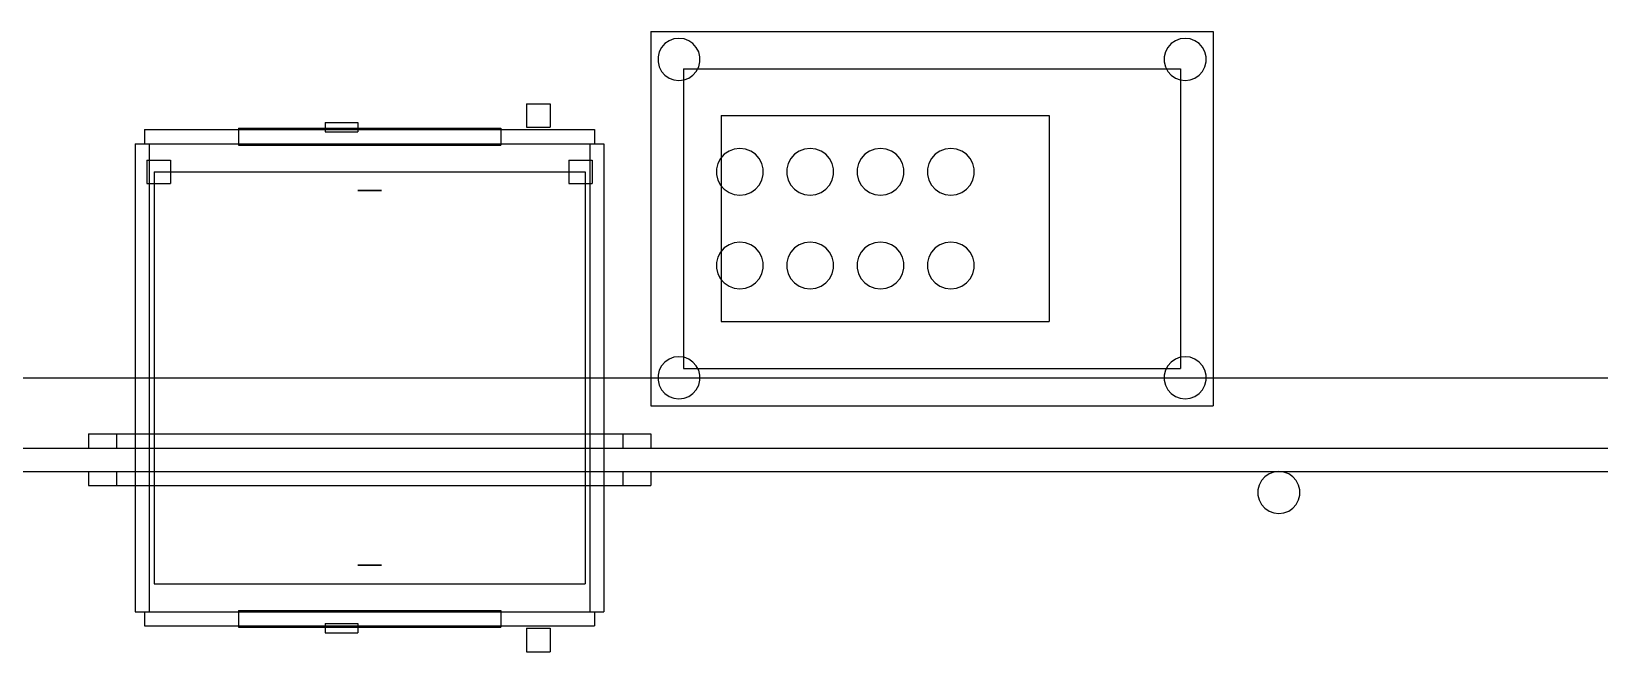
# Model space of a CAD drawing. Header units: millimetres. Extents: x -1355 to 669, y -1138 to 733.
# Drawn here: x 37.8 to 372.4, y -719.7 to -587.2 of the extents above; entities that cross this region are included whole.
import ezdxf

# ---------------------------------------------------------------- set-up
doc = ezdxf.new("R2010")
doc.units = ezdxf.units.MM
doc.layers.add('HIDDEN', color=8, linetype='Continuous')
doc.layers.add('VISIBLE', color=7, linetype='Continuous')

msp = doc.modelspace()

# ---------------------------------------------------------------- linework, layer by layer
at = {"layer": 'HIDDEN'}
for points in [[(170, -587.2), (290, -587.2)], [(170, -587.2), (290, -587.2)], [(170, -587.2), (170, -667.2)], [(170, -587.2), (170, -667.2)], [(174.92, -588.83), (173.91, -589.21)], [(174.92, -588.83), (173.91, -589.21)], [(176, -588.7), (174.92, -588.83)], [(176, -588.7), (174.92, -588.83)], [(177.08, -588.83), (176, -588.7)], [(177.08, -588.83), (176, -588.7)], [(178.09, -589.21), (177.08, -588.83)], [(178.09, -589.21), (177.08, -588.83)], [(282.92, -588.83), (281.91, -589.21)], [(282.92, -588.83), (281.91, -589.21)], [(284, -588.7), (282.92, -588.83)], [(284, -588.7), (282.92, -588.83)], [(285.08, -588.83), (284, -588.7)], [(285.08, -588.83), (284, -588.7)], [(286.09, -589.21), (285.08, -588.83)], [(286.09, -589.21), (285.08, -588.83)], [(290, -587.2), (290, -667.2)], [(290, -587.2), (290, -667.2)], [(171.79, -591.6), (171.53, -592.66)], [(171.79, -591.6), (171.53, -592.66)], [(172.3, -590.64), (171.79, -591.6)], [(172.3, -590.64), (171.79, -591.6)], [(173.02, -589.83), (172.3, -590.64)], [(173.02, -589.83), (172.3, -590.64)], [(173.91, -589.21), (173.02, -589.83)], [(173.91, -589.21), (173.02, -589.83)], [(178.98, -589.83), (178.09, -589.21)], [(178.98, -589.83), (178.09, -589.21)], [(179.7, -590.64), (178.98, -589.83)], [(179.7, -590.64), (178.98, -589.83)], [(180.21, -591.6), (179.7, -590.64)], [(180.21, -591.6), (179.7, -590.64)], [(180.47, -592.66), (180.21, -591.6)], [(180.47, -592.66), (180.21, -591.6)], [(279.79, -591.6), (279.53, -592.66)], [(279.79, -591.6), (279.53, -592.66)], [(280.3, -590.64), (279.79, -591.6)], [(280.3, -590.64), (279.79, -591.6)], [(281.02, -589.83), (280.3, -590.64)], [(281.02, -589.83), (280.3, -590.64)], [(281.91, -589.21), (281.02, -589.83)], [(281.91, -589.21), (281.02, -589.83)], [(286.98, -589.83), (286.09, -589.21)], [(286.98, -589.83), (286.09, -589.21)], [(287.7, -590.64), (286.98, -589.83)], [(287.7, -590.64), (286.98, -589.83)], [(288.21, -591.6), (287.7, -590.64)], [(288.21, -591.6), (287.7, -590.64)], [(288.47, -592.66), (288.21, -591.6)], [(288.47, -592.66), (288.21, -591.6)], [(171.53, -592.66), (171.53, -593.74)], [(171.53, -592.66), (171.53, -593.74)], [(171.53, -593.74), (171.79, -594.79)], [(171.53, -593.74), (171.79, -594.79)], [(171.79, -594.79), (172.3, -595.75)], [(171.79, -594.79), (172.3, -595.75)], [(177, -595.2), (283, -595.2)], [(177, -595.2), (283, -595.2)], [(177, -595.2), (177, -659.2)], [(177, -595.2), (177, -659.2)], [(179.7, -595.75), (180.21, -594.79)], [(179.7, -595.75), (180.21, -594.79)], [(180.21, -594.79), (180.47, -593.74)], [(180.21, -594.79), (180.47, -593.74)], [(180.47, -593.74), (180.47, -592.66)], [(180.47, -593.74), (180.47, -592.66)], [(279.53, -592.66), (279.53, -593.74)], [(279.53, -592.66), (279.53, -593.74)], [(279.53, -593.74), (279.79, -594.79)], [(279.53, -593.74), (279.79, -594.79)], [(279.79, -594.79), (280.3, -595.75)], [(279.79, -594.79), (280.3, -595.75)], [(283, -595.2), (283, -659.2)], [(283, -595.2), (283, -659.2)], [(287.7, -595.75), (288.21, -594.79)], [(287.7, -595.75), (288.21, -594.79)], [(288.21, -594.79), (288.47, -593.74)], [(288.21, -594.79), (288.47, -593.74)], [(288.47, -593.74), (288.47, -592.66)], [(288.47, -593.74), (288.47, -592.66)], [(172.3, -595.75), (173.02, -596.57)], [(172.3, -595.75), (173.02, -596.57)], [(173.02, -596.57), (173.91, -597.18)], [(173.02, -596.57), (173.91, -597.18)], [(173.91, -597.18), (174.92, -597.57)], [(173.91, -597.18), (174.92, -597.57)], [(174.92, -597.57), (176, -597.7)], [(174.92, -597.57), (176, -597.7)], [(176, -597.7), (177.08, -597.57)], [(176, -597.7), (177.08, -597.57)], [(177.08, -597.57), (178.09, -597.18)], [(177.08, -597.57), (178.09, -597.18)], [(178.09, -597.18), (178.98, -596.57)], [(178.09, -597.18), (178.98, -596.57)], [(178.98, -596.57), (179.7, -595.75)], [(178.98, -596.57), (179.7, -595.75)], [(280.3, -595.75), (281.02, -596.57)], [(280.3, -595.75), (281.02, -596.57)], [(281.02, -596.57), (281.91, -597.18)], [(281.02, -596.57), (281.91, -597.18)], [(281.91, -597.18), (282.92, -597.57)], [(281.91, -597.18), (282.92, -597.57)], [(282.92, -597.57), (284, -597.7)], [(282.92, -597.57), (284, -597.7)], [(284, -597.7), (285.08, -597.57)], [(284, -597.7), (285.08, -597.57)], [(285.08, -597.57), (286.09, -597.18)], [(285.08, -597.57), (286.09, -597.18)], [(286.09, -597.18), (286.98, -596.57)], [(286.09, -597.18), (286.98, -596.57)], [(286.98, -596.57), (287.7, -595.75)], [(286.98, -596.57), (287.7, -595.75)], [(143.5, -602.7), (148.5, -602.7)], [(143.5, -602.7), (148.5, -602.7)], [(143.5, -602.7), (143.5, -607.7)], [(143.5, -602.7), (143.5, -607.7)], [(148.5, -602.7), (148.5, -607.7)], [(148.5, -602.7), (148.5, -607.7)], [(185, -605.2), (255, -605.2)], [(185, -605.2), (255, -605.2)], [(185, -605.2), (185, -649.2)], [(185, -605.2), (185, -649.2)], [(255, -605.2), (255, -649.2)], [(255, -605.2), (255, -649.2)], [(62, -608.2), (158, -608.2)], [(62, -608.2), (158, -608.2)], [(62, -608.2), (62, -611.2)], [(62, -608.2), (62, -611.2)], [(82, -607.9), (138, -607.9)], [(82, -607.9), (138, -607.9)], [(82, -607.9), (82, -611.5)], [(82, -607.9), (82, -611.5)], [(100.5, -606.7), (107.5, -606.7)], [(100.5, -606.7), (107.5, -606.7)], [(100.5, -606.7), (100.5, -608.7)], [(100.5, -606.7), (100.5, -608.7)], [(100.5, -608.7), (107.5, -608.7)], [(100.5, -608.7), (107.5, -608.7)], [(107.5, -606.7), (107.5, -608.7)], [(107.5, -606.7), (107.5, -608.7)], [(138, -607.9), (138, -611.5)], [(138, -607.9), (138, -611.5)], [(143.5, -607.7), (148.5, -607.7)], [(143.5, -607.7), (148.5, -607.7)], [(158, -608.2), (158, -611.2)], [(158, -608.2), (158, -611.2)], [(60, -611.2), (160, -611.2)], [(60, -611.2), (160, -611.2)], [(60, -611.2), (60, -684.2)], [(60, -611.2), (60, -711.2)], [(60, -611.2), (160, -611.2)], [(60, -611.2), (160, -611.2)], [(60, -611.2), (60, -711.2)], [(60, -611.2), (60, -711.2)], [(60, -611.2), (63, -611.2)], [(60, -611.2), (63, -611.2)], [(60, -611.2), (60, -684.2)], [(60, -611.2), (60, -711.2)], [(62, -611.2), (158, -611.2)], [(62, -611.2), (158, -611.2)], [(63, -611.2), (63, -684.2)], [(63, -611.2), (63, -711.2)], [(82, -611.5), (138, -611.5)], [(82, -611.5), (138, -611.5)], [(157, -611.2), (160, -611.2)], [(157, -611.2), (160, -611.2)], [(157, -611.2), (157, -684.2)], [(157, -611.2), (157, -711.2)], [(160, -611.2), (160, -684.2)], [(160, -611.2), (160, -711.2)], [(160, -611.2), (160, -711.2)], [(160, -611.2), (160, -711.2)], [(160, -611.2), (160, -684.2)], [(160, -611.2), (160, -711.2)], [(189, -612.2), (187.8, -612.34)], [(189, -612.2), (187.8, -612.34)], [(190.2, -612.34), (189, -612.2)], [(190.2, -612.34), (189, -612.2)], [(204, -612.2), (202.8, -612.34)], [(204, -612.2), (202.8, -612.34)], [(205.2, -612.34), (204, -612.2)], [(205.2, -612.34), (204, -612.2)], [(219, -612.2), (217.8, -612.34)], [(219, -612.2), (217.8, -612.34)], [(220.2, -612.34), (219, -612.2)], [(220.2, -612.34), (219, -612.2)], [(234, -612.2), (232.8, -612.34)], [(234, -612.2), (232.8, -612.34)], [(235.2, -612.34), (234, -612.2)], [(235.2, -612.34), (234, -612.2)], [(62.5, -614.7), (67.5, -614.7)], [(62.5, -614.7), (67.5, -614.7)], [(62.5, -614.7), (62.5, -619.7)], [(62.5, -614.7), (62.5, -619.7)], [(67.5, -614.7), (67.5, -619.7)], [(67.5, -614.7), (67.5, -619.7)], [(152.5, -614.7), (157.5, -614.7)], [(152.5, -614.7), (157.5, -614.7)], [(152.5, -614.7), (152.5, -619.7)], [(152.5, -614.7), (152.5, -619.7)], [(157.5, -614.7), (157.5, -619.7)], [(157.5, -614.7), (157.5, -619.7)], [(184.32, -615.43), (184.04, -616.6)], [(184.32, -615.43), (184.04, -616.6)], [(184.89, -614.36), (184.32, -615.43)], [(184.89, -614.36), (184.32, -615.43)], [(185.68, -613.46), (184.89, -614.36)], [(185.68, -613.46), (184.89, -614.36)], [(186.68, -612.77), (185.68, -613.46)], [(186.68, -612.77), (185.68, -613.46)], [(187.8, -612.34), (186.68, -612.77)], [(187.8, -612.34), (186.68, -612.77)], [(191.32, -612.77), (190.2, -612.34)], [(191.32, -612.77), (190.2, -612.34)], [(192.32, -613.46), (191.32, -612.77)], [(192.32, -613.46), (191.32, -612.77)], [(193.11, -614.36), (192.32, -613.46)], [(193.11, -614.36), (192.32, -613.46)], [(193.68, -615.43), (193.11, -614.36)], [(193.68, -615.43), (193.11, -614.36)], [(193.96, -616.6), (193.68, -615.43)], [(193.96, -616.6), (193.68, -615.43)], [(199.32, -615.43), (199.04, -616.6)], [(199.32, -615.43), (199.04, -616.6)], [(199.89, -614.36), (199.32, -615.43)], [(199.89, -614.36), (199.32, -615.43)], [(200.68, -613.46), (199.89, -614.36)], [(200.68, -613.46), (199.89, -614.36)], [(201.68, -612.77), (200.68, -613.46)], [(201.68, -612.77), (200.68, -613.46)], [(202.8, -612.34), (201.68, -612.77)], [(202.8, -612.34), (201.68, -612.77)], [(206.32, -612.77), (205.2, -612.34)], [(206.32, -612.77), (205.2, -612.34)], [(207.32, -613.46), (206.32, -612.77)], [(207.32, -613.46), (206.32, -612.77)], [(208.11, -614.36), (207.32, -613.46)], [(208.11, -614.36), (207.32, -613.46)], [(208.68, -615.43), (208.11, -614.36)], [(208.68, -615.43), (208.11, -614.36)], [(208.96, -616.6), (208.68, -615.43)], [(208.96, -616.6), (208.68, -615.43)], [(214.32, -615.43), (214.04, -616.6)], [(214.32, -615.43), (214.04, -616.6)], [(214.89, -614.36), (214.32, -615.43)], [(214.89, -614.36), (214.32, -615.43)], [(215.68, -613.46), (214.89, -614.36)], [(215.68, -613.46), (214.89, -614.36)], [(216.68, -612.77), (215.68, -613.46)], [(216.68, -612.77), (215.68, -613.46)], [(217.8, -612.34), (216.68, -612.77)], [(217.8, -612.34), (216.68, -612.77)], [(221.32, -612.77), (220.2, -612.34)], [(221.32, -612.77), (220.2, -612.34)], [(222.32, -613.46), (221.32, -612.77)], [(222.32, -613.46), (221.32, -612.77)], [(223.11, -614.36), (222.32, -613.46)], [(223.11, -614.36), (222.32, -613.46)], [(223.68, -615.43), (223.11, -614.36)], [(223.68, -615.43), (223.11, -614.36)], [(223.96, -616.6), (223.68, -615.43)], [(223.96, -616.6), (223.68, -615.43)], [(229.32, -615.43), (229.04, -616.6)], [(229.32, -615.43), (229.04, -616.6)], [(229.89, -614.36), (229.32, -615.43)], [(229.89, -614.36), (229.32, -615.43)], [(230.68, -613.46), (229.89, -614.36)], [(230.68, -613.46), (229.89, -614.36)], [(231.68, -612.77), (230.68, -613.46)], [(231.68, -612.77), (230.68, -613.46)], [(232.8, -612.34), (231.68, -612.77)], [(232.8, -612.34), (231.68, -612.77)], [(236.32, -612.77), (235.2, -612.34)], [(236.32, -612.77), (235.2, -612.34)], [(237.32, -613.46), (236.32, -612.77)], [(237.32, -613.46), (236.32, -612.77)], [(238.11, -614.36), (237.32, -613.46)], [(238.11, -614.36), (237.32, -613.46)], [(238.68, -615.43), (238.11, -614.36)], [(238.68, -615.43), (238.11, -614.36)], [(238.96, -616.6), (238.68, -615.43)], [(238.96, -616.6), (238.68, -615.43)], [(64, -617.2), (156, -617.2)], [(64, -617.2), (156, -617.2)], [(64, -617.2), (64, -705.2)], [(64, -617.2), (64, -705.2)], [(156, -617.2), (156, -705.2)], [(156, -617.2), (156, -705.2)], [(184.04, -616.6), (184.04, -617.8)], [(184.04, -616.6), (184.04, -617.8)], [(184.04, -617.8), (184.32, -618.97)], [(184.04, -617.8), (184.32, -618.97)], [(184.32, -618.97), (184.89, -620.04)], [(184.32, -618.97), (184.89, -620.04)], [(193.11, -620.04), (193.68, -618.97)], [(193.11, -620.04), (193.68, -618.97)], [(193.68, -618.97), (193.96, -617.8)], [(193.68, -618.97), (193.96, -617.8)], [(193.96, -617.8), (193.96, -616.6)], [(193.96, -617.8), (193.96, -616.6)], [(199.04, -616.6), (199.04, -617.8)], [(199.04, -616.6), (199.04, -617.8)], [(199.04, -617.8), (199.32, -618.97)], [(199.04, -617.8), (199.32, -618.97)], [(199.32, -618.97), (199.89, -620.04)], [(199.32, -618.97), (199.89, -620.04)], [(208.11, -620.04), (208.68, -618.97)], [(208.11, -620.04), (208.68, -618.97)], [(208.68, -618.97), (208.96, -617.8)], [(208.68, -618.97), (208.96, -617.8)], [(208.96, -617.8), (208.96, -616.6)], [(208.96, -617.8), (208.96, -616.6)], [(214.04, -616.6), (214.04, -617.8)], [(214.04, -616.6), (214.04, -617.8)], [(214.04, -617.8), (214.32, -618.97)], [(214.04, -617.8), (214.32, -618.97)], [(214.32, -618.97), (214.89, -620.04)], [(214.32, -618.97), (214.89, -620.04)], [(223.11, -620.04), (223.68, -618.97)], [(223.11, -620.04), (223.68, -618.97)], [(223.68, -618.97), (223.96, -617.8)], [(223.68, -618.97), (223.96, -617.8)], [(223.96, -617.8), (223.96, -616.6)], [(223.96, -617.8), (223.96, -616.6)], [(229.04, -616.6), (229.04, -617.8)], [(229.04, -616.6), (229.04, -617.8)], [(229.04, -617.8), (229.32, -618.97)], [(229.04, -617.8), (229.32, -618.97)], [(229.32, -618.97), (229.89, -620.04)], [(229.32, -618.97), (229.89, -620.04)], [(238.11, -620.04), (238.68, -618.97)], [(238.11, -620.04), (238.68, -618.97)], [(238.68, -618.97), (238.96, -617.8)], [(238.68, -618.97), (238.96, -617.8)], [(238.96, -617.8), (238.96, -616.6)], [(238.96, -617.8), (238.96, -616.6)], [(62.5, -619.7), (67.5, -619.7)], [(62.5, -619.7), (67.5, -619.7)], [(107.5, -621.2), (107.52, -621.2)], [(107.52, -621.2), (107.5, -621.2)], [(107.52, -621.2), (107.66, -621.2)], [(107.66, -621.2), (107.52, -621.2)], [(107.66, -621.2), (107.94, -621.2)], [(107.94, -621.2), (107.66, -621.2)], [(107.94, -621.2), (108.34, -621.2)], [(108.34, -621.2), (107.94, -621.2)], [(108.34, -621.2), (108.84, -621.2)], [(108.84, -621.2), (108.34, -621.2)], [(108.84, -621.2), (109.4, -621.2)], [(109.4, -621.2), (108.84, -621.2)], [(109.4, -621.2), (110, -621.2)], [(110, -621.2), (109.4, -621.2)], [(110.6, -621.2), (110, -621.2)], [(110, -621.2), (110.6, -621.2)], [(111.16, -621.2), (110.6, -621.2)], [(110.6, -621.2), (111.16, -621.2)], [(111.66, -621.2), (111.16, -621.2)], [(111.16, -621.2), (111.66, -621.2)], [(112.06, -621.2), (111.66, -621.2)], [(111.66, -621.2), (112.06, -621.2)], [(112.34, -621.2), (112.06, -621.2)], [(112.06, -621.2), (112.34, -621.2)], [(112.48, -621.2), (112.34, -621.2)], [(112.34, -621.2), (112.48, -621.2)], [(112.5, -621.2), (112.48, -621.2)], [(112.48, -621.2), (112.5, -621.2)], [(152.5, -619.7), (157.5, -619.7)], [(152.5, -619.7), (157.5, -619.7)], [(184.89, -620.04), (185.68, -620.94)], [(184.89, -620.04), (185.68, -620.94)], [(185.68, -620.94), (186.68, -621.63)], [(185.68, -620.94), (186.68, -621.63)], [(186.68, -621.63), (187.8, -622.05)], [(186.68, -621.63), (187.8, -622.05)], [(187.8, -622.05), (189, -622.2)], [(187.8, -622.05), (189, -622.2)], [(189, -622.2), (190.2, -622.05)], [(189, -622.2), (190.2, -622.05)], [(190.2, -622.05), (191.32, -621.63)], [(190.2, -622.05), (191.32, -621.63)], [(191.32, -621.63), (192.32, -620.94)], [(191.32, -621.63), (192.32, -620.94)], [(192.32, -620.94), (193.11, -620.04)], [(192.32, -620.94), (193.11, -620.04)], [(199.89, -620.04), (200.68, -620.94)], [(199.89, -620.04), (200.68, -620.94)], [(200.68, -620.94), (201.68, -621.63)], [(200.68, -620.94), (201.68, -621.63)], [(201.68, -621.63), (202.8, -622.05)], [(201.68, -621.63), (202.8, -622.05)], [(202.8, -622.05), (204, -622.2)], [(202.8, -622.05), (204, -622.2)], [(204, -622.2), (205.2, -622.05)], [(204, -622.2), (205.2, -622.05)], [(205.2, -622.05), (206.32, -621.63)], [(205.2, -622.05), (206.32, -621.63)], [(206.32, -621.63), (207.32, -620.94)], [(206.32, -621.63), (207.32, -620.94)], [(207.32, -620.94), (208.11, -620.04)], [(207.32, -620.94), (208.11, -620.04)], [(214.89, -620.04), (215.68, -620.94)], [(214.89, -620.04), (215.68, -620.94)], [(215.68, -620.94), (216.68, -621.63)], [(215.68, -620.94), (216.68, -621.63)], [(216.68, -621.63), (217.8, -622.05)], [(216.68, -621.63), (217.8, -622.05)], [(217.8, -622.05), (219, -622.2)], [(217.8, -622.05), (219, -622.2)], [(219, -622.2), (220.2, -622.05)], [(219, -622.2), (220.2, -622.05)], [(220.2, -622.05), (221.32, -621.63)], [(220.2, -622.05), (221.32, -621.63)], [(221.32, -621.63), (222.32, -620.94)], [(221.32, -621.63), (222.32, -620.94)], [(222.32, -620.94), (223.11, -620.04)], [(222.32, -620.94), (223.11, -620.04)], [(229.89, -620.04), (230.68, -620.94)], [(229.89, -620.04), (230.68, -620.94)], [(230.68, -620.94), (231.68, -621.63)], [(230.68, -620.94), (231.68, -621.63)], [(231.68, -621.63), (232.8, -622.05)], [(231.68, -621.63), (232.8, -622.05)], [(232.8, -622.05), (234, -622.2)], [(232.8, -622.05), (234, -622.2)], [(234, -622.2), (235.2, -622.05)], [(234, -622.2), (235.2, -622.05)], [(235.2, -622.05), (236.32, -621.63)], [(235.2, -622.05), (236.32, -621.63)], [(236.32, -621.63), (237.32, -620.94)], [(236.32, -621.63), (237.32, -620.94)], [(237.32, -620.94), (238.11, -620.04)], [(237.32, -620.94), (238.11, -620.04)], [(187.8, -632.34), (186.68, -632.77)], [(187.8, -632.34), (186.68, -632.77)], [(189, -632.2), (187.8, -632.34)], [(189, -632.2), (187.8, -632.34)], [(190.2, -632.34), (189, -632.2)], [(190.2, -632.34), (189, -632.2)], [(191.32, -632.77), (190.2, -632.34)], [(191.32, -632.77), (190.2, -632.34)], [(202.8, -632.34), (201.68, -632.77)], [(202.8, -632.34), (201.68, -632.77)], [(204, -632.2), (202.8, -632.34)], [(204, -632.2), (202.8, -632.34)], [(205.2, -632.34), (204, -632.2)], [(205.2, -632.34), (204, -632.2)], [(206.32, -632.77), (205.2, -632.34)], [(206.32, -632.77), (205.2, -632.34)], [(217.8, -632.34), (216.68, -632.77)], [(217.8, -632.34), (216.68, -632.77)], [(219, -632.2), (217.8, -632.34)], [(219, -632.2), (217.8, -632.34)], [(220.2, -632.34), (219, -632.2)], [(220.2, -632.34), (219, -632.2)], [(221.32, -632.77), (220.2, -632.34)], [(221.32, -632.77), (220.2, -632.34)], [(232.8, -632.34), (231.68, -632.77)], [(232.8, -632.34), (231.68, -632.77)], [(234, -632.2), (232.8, -632.34)], [(234, -632.2), (232.8, -632.34)], [(235.2, -632.34), (234, -632.2)], [(235.2, -632.34), (234, -632.2)], [(236.32, -632.77), (235.2, -632.34)], [(236.32, -632.77), (235.2, -632.34)], [(184.32, -635.43), (184.04, -636.6)], [(184.32, -635.43), (184.04, -636.6)], [(184.89, -634.36), (184.32, -635.43)], [(184.89, -634.36), (184.32, -635.43)], [(185.68, -633.46), (184.89, -634.36)], [(185.68, -633.46), (184.89, -634.36)], [(186.68, -632.77), (185.68, -633.46)], [(186.68, -632.77), (185.68, -633.46)], [(192.32, -633.46), (191.32, -632.77)], [(192.32, -633.46), (191.32, -632.77)], [(193.11, -634.36), (192.32, -633.46)], [(193.11, -634.36), (192.32, -633.46)], [(193.68, -635.43), (193.11, -634.36)], [(193.68, -635.43), (193.11, -634.36)], [(193.96, -636.6), (193.68, -635.43)], [(193.96, -636.6), (193.68, -635.43)], [(199.32, -635.43), (199.04, -636.6)], [(199.32, -635.43), (199.04, -636.6)], [(199.89, -634.36), (199.32, -635.43)], [(199.89, -634.36), (199.32, -635.43)], [(200.68, -633.46), (199.89, -634.36)], [(200.68, -633.46), (199.89, -634.36)], [(201.68, -632.77), (200.68, -633.46)], [(201.68, -632.77), (200.68, -633.46)], [(207.32, -633.46), (206.32, -632.77)], [(207.32, -633.46), (206.32, -632.77)], [(208.11, -634.36), (207.32, -633.46)], [(208.11, -634.36), (207.32, -633.46)], [(208.68, -635.43), (208.11, -634.36)], [(208.68, -635.43), (208.11, -634.36)], [(208.96, -636.6), (208.68, -635.43)], [(208.96, -636.6), (208.68, -635.43)], [(214.32, -635.43), (214.04, -636.6)], [(214.32, -635.43), (214.04, -636.6)], [(214.89, -634.36), (214.32, -635.43)], [(214.89, -634.36), (214.32, -635.43)], [(215.68, -633.46), (214.89, -634.36)], [(215.68, -633.46), (214.89, -634.36)], [(216.68, -632.77), (215.68, -633.46)], [(216.68, -632.77), (215.68, -633.46)], [(222.32, -633.46), (221.32, -632.77)], [(222.32, -633.46), (221.32, -632.77)], [(223.11, -634.36), (222.32, -633.46)], [(223.11, -634.36), (222.32, -633.46)], [(223.68, -635.43), (223.11, -634.36)], [(223.68, -635.43), (223.11, -634.36)], [(223.96, -636.6), (223.68, -635.43)], [(223.96, -636.6), (223.68, -635.43)], [(229.32, -635.43), (229.04, -636.6)], [(229.32, -635.43), (229.04, -636.6)], [(229.89, -634.36), (229.32, -635.43)], [(229.89, -634.36), (229.32, -635.43)], [(230.68, -633.46), (229.89, -634.36)], [(230.68, -633.46), (229.89, -634.36)], [(231.68, -632.77), (230.68, -633.46)], [(231.68, -632.77), (230.68, -633.46)], [(237.32, -633.46), (236.32, -632.77)], [(237.32, -633.46), (236.32, -632.77)], [(238.11, -634.36), (237.32, -633.46)], [(238.11, -634.36), (237.32, -633.46)], [(238.68, -635.43), (238.11, -634.36)], [(238.68, -635.43), (238.11, -634.36)], [(238.96, -636.6), (238.68, -635.43)], [(238.96, -636.6), (238.68, -635.43)], [(184.04, -636.6), (184.04, -637.8)], [(184.04, -636.6), (184.04, -637.8)], [(184.04, -637.8), (184.32, -638.97)], [(184.04, -637.8), (184.32, -638.97)], [(184.32, -638.97), (184.89, -640.04)], [(184.32, -638.97), (184.89, -640.04)], [(193.11, -640.04), (193.68, -638.97)], [(193.11, -640.04), (193.68, -638.97)], [(193.68, -638.97), (193.96, -637.8)], [(193.68, -638.97), (193.96, -637.8)], [(193.96, -637.8), (193.96, -636.6)], [(193.96, -637.8), (193.96, -636.6)], [(199.04, -636.6), (199.04, -637.8)], [(199.04, -636.6), (199.04, -637.8)], [(199.04, -637.8), (199.32, -638.97)], [(199.04, -637.8), (199.32, -638.97)], [(199.32, -638.97), (199.89, -640.04)], [(199.32, -638.97), (199.89, -640.04)], [(208.11, -640.04), (208.68, -638.97)], [(208.11, -640.04), (208.68, -638.97)], [(208.68, -638.97), (208.96, -637.8)], [(208.68, -638.97), (208.96, -637.8)], [(208.96, -637.8), (208.96, -636.6)], [(208.96, -637.8), (208.96, -636.6)], [(214.04, -636.6), (214.04, -637.8)], [(214.04, -636.6), (214.04, -637.8)], [(214.04, -637.8), (214.32, -638.97)], [(214.04, -637.8), (214.32, -638.97)], [(214.32, -638.97), (214.89, -640.04)], [(214.32, -638.97), (214.89, -640.04)], [(223.11, -640.04), (223.68, -638.97)], [(223.11, -640.04), (223.68, -638.97)], [(223.68, -638.97), (223.96, -637.8)], [(223.68, -638.97), (223.96, -637.8)], [(223.96, -637.8), (223.96, -636.6)], [(223.96, -637.8), (223.96, -636.6)], [(229.04, -636.6), (229.04, -637.8)], [(229.04, -636.6), (229.04, -637.8)], [(229.04, -637.8), (229.32, -638.97)], [(229.04, -637.8), (229.32, -638.97)], [(229.32, -638.97), (229.89, -640.04)], [(229.32, -638.97), (229.89, -640.04)], [(238.11, -640.04), (238.68, -638.97)], [(238.11, -640.04), (238.68, -638.97)], [(238.68, -638.97), (238.96, -637.8)], [(238.68, -638.97), (238.96, -637.8)], [(238.96, -637.8), (238.96, -636.6)], [(238.96, -637.8), (238.96, -636.6)], [(184.89, -640.04), (185.68, -640.94)], [(184.89, -640.04), (185.68, -640.94)], [(185.68, -640.94), (186.68, -641.63)], [(185.68, -640.94), (186.68, -641.63)], [(186.68, -641.63), (187.8, -642.05)], [(186.68, -641.63), (187.8, -642.05)], [(187.8, -642.05), (189, -642.2)], [(187.8, -642.05), (189, -642.2)], [(189, -642.2), (190.2, -642.05)], [(189, -642.2), (190.2, -642.05)], [(190.2, -642.05), (191.32, -641.63)], [(190.2, -642.05), (191.32, -641.63)], [(191.32, -641.63), (192.32, -640.94)], [(191.32, -641.63), (192.32, -640.94)], [(192.32, -640.94), (193.11, -640.04)], [(192.32, -640.94), (193.11, -640.04)], [(199.89, -640.04), (200.68, -640.94)], [(199.89, -640.04), (200.68, -640.94)], [(200.68, -640.94), (201.68, -641.63)], [(200.68, -640.94), (201.68, -641.63)], [(201.68, -641.63), (202.8, -642.05)], [(201.68, -641.63), (202.8, -642.05)], [(202.8, -642.05), (204, -642.2)], [(202.8, -642.05), (204, -642.2)], [(204, -642.2), (205.2, -642.05)], [(204, -642.2), (205.2, -642.05)], [(205.2, -642.05), (206.32, -641.63)], [(205.2, -642.05), (206.32, -641.63)], [(206.32, -641.63), (207.32, -640.94)], [(206.32, -641.63), (207.32, -640.94)], [(207.32, -640.94), (208.11, -640.04)], [(207.32, -640.94), (208.11, -640.04)], [(214.89, -640.04), (215.68, -640.94)], [(214.89, -640.04), (215.68, -640.94)], [(215.68, -640.94), (216.68, -641.63)], [(215.68, -640.94), (216.68, -641.63)], [(216.68, -641.63), (217.8, -642.05)], [(216.68, -641.63), (217.8, -642.05)], [(217.8, -642.05), (219, -642.2)], [(217.8, -642.05), (219, -642.2)], [(219, -642.2), (220.2, -642.05)], [(219, -642.2), (220.2, -642.05)], [(220.2, -642.05), (221.32, -641.63)], [(220.2, -642.05), (221.32, -641.63)], [(221.32, -641.63), (222.32, -640.94)], [(221.32, -641.63), (222.32, -640.94)], [(222.32, -640.94), (223.11, -640.04)], [(222.32, -640.94), (223.11, -640.04)], [(229.89, -640.04), (230.68, -640.94)], [(229.89, -640.04), (230.68, -640.94)], [(230.68, -640.94), (231.68, -641.63)], [(230.68, -640.94), (231.68, -641.63)], [(231.68, -641.63), (232.8, -642.05)], [(231.68, -641.63), (232.8, -642.05)], [(232.8, -642.05), (234, -642.2)], [(232.8, -642.05), (234, -642.2)], [(234, -642.2), (235.2, -642.05)], [(234, -642.2), (235.2, -642.05)], [(235.2, -642.05), (236.32, -641.63)], [(235.2, -642.05), (236.32, -641.63)], [(236.32, -641.63), (237.32, -640.94)], [(236.32, -641.63), (237.32, -640.94)], [(237.32, -640.94), (238.11, -640.04)], [(237.32, -640.94), (238.11, -640.04)], [(185, -649.2), (255, -649.2)], [(185, -649.2), (255, -649.2)], [(172.3, -658.64), (171.79, -659.6)], [(172.3, -658.64), (171.79, -659.6)], [(173.02, -657.83), (172.3, -658.64)], [(173.02, -657.83), (172.3, -658.64)], [(173.91, -657.21), (173.02, -657.83)], [(173.91, -657.21), (173.02, -657.83)], [(174.92, -656.83), (173.91, -657.21)], [(174.92, -656.83), (173.91, -657.21)], [(176, -656.7), (174.92, -656.83)], [(176, -656.7), (174.92, -656.83)], [(177.08, -656.83), (176, -656.7)], [(177.08, -656.83), (176, -656.7)], [(178.09, -657.21), (177.08, -656.83)], [(178.09, -657.21), (177.08, -656.83)], [(178.98, -657.83), (178.09, -657.21)], [(178.98, -657.83), (178.09, -657.21)], [(179.7, -658.64), (178.98, -657.83)], [(179.7, -658.64), (178.98, -657.83)], [(180.21, -659.6), (179.7, -658.64)], [(180.21, -659.6), (179.7, -658.64)], [(280.3, -658.64), (279.79, -659.6)], [(280.3, -658.64), (279.79, -659.6)], [(281.02, -657.83), (280.3, -658.64)], [(281.02, -657.83), (280.3, -658.64)], [(281.91, -657.21), (281.02, -657.83)], [(281.91, -657.21), (281.02, -657.83)], [(282.92, -656.83), (281.91, -657.21)], [(282.92, -656.83), (281.91, -657.21)], [(284, -656.7), (282.92, -656.83)], [(284, -656.7), (282.92, -656.83)], [(285.08, -656.83), (284, -656.7)], [(285.08, -656.83), (284, -656.7)], [(286.09, -657.21), (285.08, -656.83)], [(286.09, -657.21), (285.08, -656.83)], [(286.98, -657.83), (286.09, -657.21)], [(286.98, -657.83), (286.09, -657.21)], [(287.7, -658.64), (286.98, -657.83)], [(287.7, -658.64), (286.98, -657.83)], [(288.21, -659.6), (287.7, -658.64)], [(288.21, -659.6), (287.7, -658.64)], [(-500, -661.2), (500, -661.2)], [(-500, -661.2), (500, -661.2)], [(171.79, -659.6), (171.53, -660.66)], [(171.79, -659.6), (171.53, -660.66)], [(171.53, -660.66), (171.53, -661.74)], [(171.53, -660.66), (171.53, -661.74)], [(171.53, -661.74), (171.79, -662.79)], [(171.53, -661.74), (171.79, -662.79)], [(177, -659.2), (283, -659.2)], [(177, -659.2), (283, -659.2)], [(180.47, -660.66), (180.21, -659.6)], [(180.47, -660.66), (180.21, -659.6)], [(180.21, -662.79), (180.47, -661.74)], [(180.21, -662.79), (180.47, -661.74)], [(180.47, -661.74), (180.47, -660.66)], [(180.47, -661.74), (180.47, -660.66)], [(279.79, -659.6), (279.53, -660.66)], [(279.79, -659.6), (279.53, -660.66)], [(279.53, -660.66), (279.53, -661.74)], [(279.53, -660.66), (279.53, -661.74)], [(279.53, -661.74), (279.79, -662.79)], [(279.53, -661.74), (279.79, -662.79)], [(288.47, -660.66), (288.21, -659.6)], [(288.47, -660.66), (288.21, -659.6)], [(288.21, -662.79), (288.47, -661.74)], [(288.21, -662.79), (288.47, -661.74)], [(288.47, -661.74), (288.47, -660.66)], [(288.47, -661.74), (288.47, -660.66)], [(171.79, -662.79), (172.3, -663.75)], [(171.79, -662.79), (172.3, -663.75)], [(172.3, -663.75), (173.02, -664.57)], [(172.3, -663.75), (173.02, -664.57)], [(173.02, -664.57), (173.91, -665.18)], [(173.02, -664.57), (173.91, -665.18)], [(173.91, -665.18), (174.92, -665.57)], [(173.91, -665.18), (174.92, -665.57)], [(174.92, -665.57), (176, -665.7)], [(174.92, -665.57), (176, -665.7)], [(176, -665.7), (177.08, -665.57)], [(176, -665.7), (177.08, -665.57)], [(177.08, -665.57), (178.09, -665.18)], [(177.08, -665.57), (178.09, -665.18)], [(178.09, -665.18), (178.98, -664.57)], [(178.09, -665.18), (178.98, -664.57)], [(178.98, -664.57), (179.7, -663.75)], [(178.98, -664.57), (179.7, -663.75)], [(179.7, -663.75), (180.21, -662.79)], [(179.7, -663.75), (180.21, -662.79)], [(279.79, -662.79), (280.3, -663.75)], [(279.79, -662.79), (280.3, -663.75)], [(280.3, -663.75), (281.02, -664.57)], [(280.3, -663.75), (281.02, -664.57)], [(281.02, -664.57), (281.91, -665.18)], [(281.02, -664.57), (281.91, -665.18)], [(281.91, -665.18), (282.92, -665.57)], [(281.91, -665.18), (282.92, -665.57)], [(282.92, -665.57), (284, -665.7)], [(282.92, -665.57), (284, -665.7)], [(284, -665.7), (285.08, -665.57)], [(284, -665.7), (285.08, -665.57)], [(285.08, -665.57), (286.09, -665.18)], [(285.08, -665.57), (286.09, -665.18)], [(286.09, -665.18), (286.98, -664.57)], [(286.09, -665.18), (286.98, -664.57)], [(286.98, -664.57), (287.7, -663.75)], [(286.98, -664.57), (287.7, -663.75)], [(287.7, -663.75), (288.21, -662.79)], [(287.7, -663.75), (288.21, -662.79)], [(170, -667.2), (290, -667.2)], [(170, -667.2), (290, -667.2)], [(50, -673.2), (170, -673.2)], [(50, -673.2), (170, -673.2)], [(50, -673.2), (50, -676.2)], [(50, -673.2), (50, -676.2)], [(50, -673.2), (170, -673.2)], [(50, -673.2), (170, -673.2)], [(50, -673.2), (50, -676.2)], [(50, -673.2), (50, -676.2)], [(50, -673.2), (56, -673.2)], [(50, -673.2), (56, -673.2)], [(50, -673.2), (50, -676.2)], [(50, -673.2), (50, -676.2)], [(56, -673.2), (56, -676.2)], [(56, -673.2), (56, -676.2)], [(164, -673.2), (170, -673.2)], [(164, -673.2), (170, -673.2)], [(164, -673.2), (164, -676.2)], [(164, -673.2), (164, -676.2)], [(170, -673.2), (170, -676.2)], [(170, -673.2), (170, -676.2)], [(170, -673.2), (170, -676.2)], [(170, -673.2), (170, -676.2)], [(170, -673.2), (170, -676.2)], [(170, -673.2), (170, -676.2)], [(-500, -676.2), (500, -676.2)], [(-500, -676.2), (500, -676.2)], [(3.75, -676.2), (496.25, -676.2)], [(3.75, -676.2), (496.25, -676.2)], [(50, -676.2), (170, -676.2)], [(50, -676.2), (170, -676.2)], [(50, -676.2), (170, -676.2)], [(50, -676.2), (170, -676.2)], [(50, -676.2), (56, -676.2)], [(50, -676.2), (56, -676.2)], [(164, -676.2), (170, -676.2)], [(164, -676.2), (170, -676.2)], [(-500, -681.2), (500, -681.2)], [(-500, -681.2), (500, -681.2)], [(-500, -681.2), (500, -681.2)], [(-500, -681.2), (500, -681.2)], [(-500, -681.2), (500, -681.2)], [(-500, -681.2), (500, -681.2)], [(-500, -681.2), (500, -681.2)], [(50, -681.2), (170, -681.2)], [(50, -681.2), (170, -681.2)], [(50, -681.2), (50, -684.2)], [(50, -681.2), (170, -681.2)], [(50, -681.2), (170, -681.2)], [(50, -681.2), (50, -684.2)], [(50, -681.2), (50, -684.2)], [(50, -681.2), (56, -681.2)], [(50, -681.2), (56, -681.2)], [(50, -681.2), (50, -684.2)], [(56, -681.2), (56, -684.2)], [(164, -681.2), (170, -681.2)], [(164, -681.2), (170, -681.2)], [(164, -681.2), (164, -684.2)], [(170, -681.2), (170, -684.2)], [(170, -681.2), (170, -684.2)], [(170, -681.2), (170, -684.2)], [(170, -681.2), (170, -684.2)], [(301.02, -682.33), (300.3, -683.14)], [(301.02, -682.33), (300.3, -683.14)], [(301.02, -682.33), (300.3, -683.14)], [(301.91, -681.71), (301.02, -682.33)], [(301.91, -681.71), (301.02, -682.33)], [(301.91, -681.71), (301.02, -682.33)], [(302.92, -681.33), (301.91, -681.71)], [(302.92, -681.33), (301.91, -681.71)], [(302.92, -681.33), (301.91, -681.71)], [(304, -681.2), (302.92, -681.33)], [(304, -681.2), (302.92, -681.33)], [(304, -681.2), (302.92, -681.33)], [(305.08, -681.33), (304, -681.2)], [(305.08, -681.33), (304, -681.2)], [(305.08, -681.33), (304, -681.2)], [(306.09, -681.71), (305.08, -681.33)], [(306.09, -681.71), (305.08, -681.33)], [(306.09, -681.71), (305.08, -681.33)], [(306.98, -682.33), (306.09, -681.71)], [(306.98, -682.33), (306.09, -681.71)], [(306.98, -682.33), (306.09, -681.71)], [(307.7, -683.14), (306.98, -682.33)], [(307.7, -683.14), (306.98, -682.33)], [(307.7, -683.14), (306.98, -682.33)], [(50, -684.2), (170, -684.2)], [(50, -684.2), (170, -684.2)], [(50, -684.2), (170, -684.2)], [(50, -684.2), (56, -684.2)], [(164, -684.2), (170, -684.2)], [(299.79, -684.1), (299.53, -685.16)], [(299.79, -684.1), (299.53, -685.16)], [(299.79, -684.1), (299.53, -685.16)], [(299.53, -685.16), (299.53, -686.24)], [(299.53, -685.16), (299.53, -686.24)], [(299.53, -685.16), (299.53, -686.24)], [(300.3, -683.14), (299.79, -684.1)], [(300.3, -683.14), (299.79, -684.1)], [(300.3, -683.14), (299.79, -684.1)], [(308.21, -684.1), (307.7, -683.14)], [(308.21, -684.1), (307.7, -683.14)], [(308.21, -684.1), (307.7, -683.14)], [(308.47, -685.16), (308.21, -684.1)], [(308.47, -685.16), (308.21, -684.1)], [(308.47, -685.16), (308.21, -684.1)], [(308.47, -686.24), (308.47, -685.16)], [(308.47, -686.24), (308.47, -685.16)], [(308.47, -686.24), (308.47, -685.16)], [(299.53, -686.24), (299.79, -687.29)], [(299.53, -686.24), (299.79, -687.29)], [(299.53, -686.24), (299.79, -687.29)], [(299.79, -687.29), (300.3, -688.25)], [(299.79, -687.29), (300.3, -688.25)], [(299.79, -687.29), (300.3, -688.25)], [(300.3, -688.25), (301.02, -689.07)], [(300.3, -688.25), (301.02, -689.07)], [(300.3, -688.25), (301.02, -689.07)], [(301.02, -689.07), (301.91, -689.68)], [(301.02, -689.07), (301.91, -689.68)], [(301.02, -689.07), (301.91, -689.68)], [(306.09, -689.68), (306.98, -689.07)], [(306.09, -689.68), (306.98, -689.07)], [(306.09, -689.68), (306.98, -689.07)], [(306.98, -689.07), (307.7, -688.25)], [(306.98, -689.07), (307.7, -688.25)], [(306.98, -689.07), (307.7, -688.25)], [(307.7, -688.25), (308.21, -687.29)], [(307.7, -688.25), (308.21, -687.29)], [(307.7, -688.25), (308.21, -687.29)], [(308.21, -687.29), (308.47, -686.24)], [(308.21, -687.29), (308.47, -686.24)], [(308.21, -687.29), (308.47, -686.24)], [(301.91, -689.68), (302.92, -690.07)], [(301.91, -689.68), (302.92, -690.07)], [(301.91, -689.68), (302.92, -690.07)], [(302.92, -690.07), (304, -690.2)], [(302.92, -690.07), (304, -690.2)], [(302.92, -690.07), (304, -690.2)], [(304, -690.2), (305.08, -690.07)], [(304, -690.2), (305.08, -690.07)], [(304, -690.2), (305.08, -690.07)], [(305.08, -690.07), (306.09, -689.68)], [(305.08, -690.07), (306.09, -689.68)], [(305.08, -690.07), (306.09, -689.68)], [(107.5, -701.2), (107.52, -701.2)], [(107.52, -701.2), (107.5, -701.2)], [(107.52, -701.2), (107.66, -701.2)], [(107.66, -701.2), (107.52, -701.2)], [(107.66, -701.2), (107.94, -701.2)], [(107.94, -701.2), (107.66, -701.2)], [(107.94, -701.2), (108.34, -701.2)], [(108.34, -701.2), (107.94, -701.2)], [(108.34, -701.2), (108.84, -701.2)], [(108.84, -701.2), (108.34, -701.2)], [(108.84, -701.2), (109.4, -701.2)], [(109.4, -701.2), (108.84, -701.2)], [(109.4, -701.2), (110, -701.2)], [(110, -701.2), (109.4, -701.2)], [(110.6, -701.2), (110, -701.2)], [(110, -701.2), (110.6, -701.2)], [(111.16, -701.2), (110.6, -701.2)], [(110.6, -701.2), (111.16, -701.2)], [(111.66, -701.2), (111.16, -701.2)], [(111.16, -701.2), (111.66, -701.2)], [(112.06, -701.2), (111.66, -701.2)], [(111.66, -701.2), (112.06, -701.2)], [(112.34, -701.2), (112.06, -701.2)], [(112.06, -701.2), (112.34, -701.2)], [(112.48, -701.2), (112.34, -701.2)], [(112.34, -701.2), (112.48, -701.2)], [(112.5, -701.2), (112.48, -701.2)], [(112.48, -701.2), (112.5, -701.2)], [(64, -705.2), (156, -705.2)], [(64, -705.2), (156, -705.2)], [(60, -711.2), (160, -711.2)], [(60, -711.2), (160, -711.2)], [(60, -711.2), (160, -711.2)], [(60, -711.2), (63, -711.2)], [(62, -711.2), (158, -711.2)], [(62, -711.2), (158, -711.2)], [(62, -711.2), (62, -714.2)], [(82, -710.9), (138, -710.9)], [(82, -710.9), (138, -710.9)], [(82, -710.9), (82, -714.2)], [(82, -710.9), (82, -714.5)], [(138, -710.9), (138, -714.2)], [(138, -710.9), (138, -714.5)], [(157, -711.2), (160, -711.2)], [(158, -711.2), (158, -714.2)], [(62, -714.2), (158, -714.2)], [(82, -714.5), (138, -714.5)], [(100.5, -713.7), (107.5, -713.7)], [(100.5, -713.7), (100.5, -715.7)], [(100.5, -714.2), (107.5, -714.2)], [(100.5, -714.5), (107.5, -714.5)], [(100.5, -715.7), (107.5, -715.7)], [(107.5, -713.7), (107.5, -715.7)], [(143.5, -714.7), (148.5, -714.7)], [(143.5, -714.7), (143.5, -719.7)], [(148.5, -714.7), (148.5, -719.7)], [(143.5, -719.7), (148.5, -719.7)]]:
    msp.add_lwpolyline(points, dxfattribs=at)
at = {"layer": 'VISIBLE'}
for points in [[(-500, -681.2), (500, -681.2)], [(50, -681.2), (50, -684.2)], [(50, -681.2), (50, -684.2)], [(56, -681.2), (56, -684.2)], [(164, -681.2), (164, -684.2)], [(170, -681.2), (170, -684.2)], [(170, -681.2), (170, -684.2)], [(301.02, -682.33), (300.3, -683.14)], [(301.91, -681.71), (301.02, -682.33)], [(302.92, -681.33), (301.91, -681.71)], [(304, -681.2), (302.92, -681.33)], [(305.08, -681.33), (304, -681.2)], [(306.09, -681.71), (305.08, -681.33)], [(306.98, -682.33), (306.09, -681.71)], [(307.7, -683.14), (306.98, -682.33)], [(50, -684.2), (170, -684.2)], [(50, -684.2), (56, -684.2)], [(60, -684.2), (60, -711.2)], [(60, -684.2), (60, -711.2)], [(63, -684.2), (63, -711.2)], [(157, -684.2), (157, -711.2)], [(160, -684.2), (160, -711.2)], [(160, -684.2), (160, -711.2)], [(164, -684.2), (170, -684.2)], [(299.79, -684.1), (299.53, -685.16)], [(299.53, -685.16), (299.53, -686.24)], [(300.3, -683.14), (299.79, -684.1)], [(308.21, -684.1), (307.7, -683.14)], [(308.47, -685.16), (308.21, -684.1)], [(308.47, -686.24), (308.47, -685.16)], [(299.53, -686.24), (299.79, -687.29)], [(299.79, -687.29), (300.3, -688.25)], [(300.3, -688.25), (301.02, -689.07)], [(301.02, -689.07), (301.91, -689.68)], [(306.09, -689.68), (306.98, -689.07)], [(306.98, -689.07), (307.7, -688.25)], [(307.7, -688.25), (308.21, -687.29)], [(308.21, -687.29), (308.47, -686.24)], [(301.91, -689.68), (302.92, -690.07)], [(302.92, -690.07), (304, -690.2)], [(304, -690.2), (305.08, -690.07)], [(305.08, -690.07), (306.09, -689.68)], [(60, -711.2), (160, -711.2)], [(60, -711.2), (63, -711.2)], [(62, -711.2), (62, -714.2)], [(157, -711.2), (160, -711.2)], [(158, -711.2), (158, -714.2)], [(62, -714.2), (100.5, -714.2)], [(82, -714.2), (82, -714.5)], [(82, -714.5), (100.5, -714.5)], [(100.5, -713.7), (107.5, -713.7)], [(100.5, -713.7), (100.5, -715.7)], [(100.5, -715.7), (107.5, -715.7)], [(107.5, -713.7), (107.5, -715.7)], [(107.5, -714.2), (158, -714.2)], [(107.5, -714.5), (138, -714.5)], [(138, -714.2), (138, -714.5)], [(143.5, -714.7), (148.5, -714.7)], [(143.5, -714.7), (143.5, -719.7)], [(148.5, -714.7), (148.5, -719.7)], [(143.5, -719.7), (148.5, -719.7)]]:
    msp.add_lwpolyline(points, dxfattribs=at)

doc.saveas('drawing.dxf')
